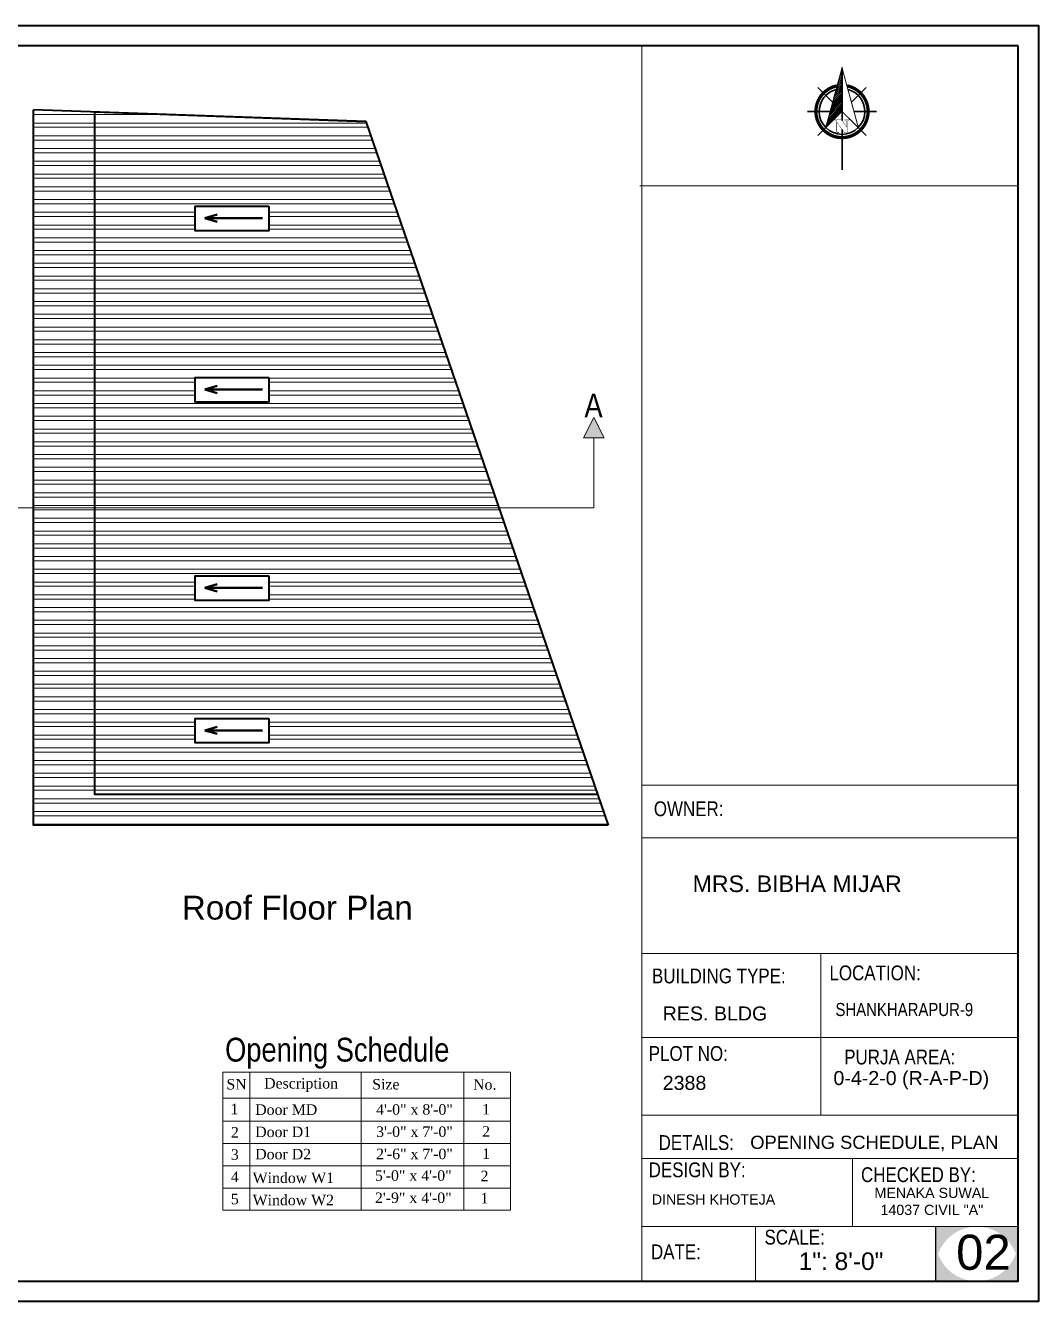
# Model space of a CAD drawing. Header units: inches. Extents: x 352731 to 371558, y -52658 to -39161.
# Drawn here: x 369463 to 370059, y -51537 to -50786 of the extents above; entities that cross this region are included whole.
import ezdxf

# ---------------------------------------------------------------- set-up
doc = ezdxf.new("R2010")
doc.units = ezdxf.units.IN
doc.header["$LTSCALE"] = 2
doc.header["$MEASUREMENT"] = 0
doc.layers.get('0').update_dxf_attribs({"linetype": 'CONTINUOUS'})
for name, color, linetype, lineweight in [('DIM_LINE', 173, 'CONTINUOUS', 20), ('DIMENTION', 140, 'CONTINUOUS', 0), ('door', 20, 'CONTINUOUS', 35), ('Rebars', 1, 'CONTINUOUS', 13), ('Siteplan', 7, 'CONTINUOUS', 30), ('steps', 253, 'CONTINUOUS', 20), ('TEXT', 181, 'CONTINUOUS', 25), ('WALL - A', 1, 'CONTINUOUS', 40)]:
    doc.layers.add(name, color=color, linetype=linetype, lineweight=lineweight)
doc.layers.add('Normal Wall', color=7, linetype='CONTINUOUS', lineweight=35, true_color=0xffaf89)
doc.layers.add('Rear Wall', color=7, linetype='CONTINUOUS', lineweight=20, true_color=0xd4e480)
doc.styles.get("Standard").update_dxf_attribs({"font": 'ARIALN.TTF'})
doc.styles.add('SwissBT', font='swiss.ttf', dxfattribs={"height": 12})
doc.styles.add('TIMES', font='times.ttf')
pattern_1 = [(180, (10525.648, -903.8065), (-4e-16, -7.5), []), (180, (10523.148, -901.3065), (-4e-16, -7.5), [])]

# ---------------------------------------------------------------- blocks, each defined once
blk = doc.blocks.new('*X29')
at = {"color": 0}
for p, q in [((146.95, -410.95), (147.62, -410.29)), ((147.15, -410.22), (147.62, -409.76)), ((147.35, -409.49), (147.62, -409.23)), ((147.55, -408.76), (147.62, -408.7)), ((145.56, -416.06), (147.62, -414)), ((145.76, -415.33), (147.62, -413.47)), ((145.96, -414.6), (147.62, -412.94)), ((146.16, -413.87), (147.62, -412.41)), ((146.36, -413.14), (147.62, -411.88)), ((146.55, -412.41), (147.62, -411.35)), ((146.75, -411.68), (147.62, -410.82)), ((143.96, -421.9), (147.62, -418.24)), ((144.16, -421.17), (147.62, -417.71)), ((144.36, -420.44), (147.62, -417.18)), ((144.56, -419.71), (147.62, -416.65)), ((144.76, -418.98), (147.62, -416.12)), ((144.96, -418.25), (147.62, -415.59)), ((145.16, -417.52), (147.62, -415.06)), ((145.36, -416.79), (147.62, -414.53)), ((142.76, -426.28), (147.62, -421.42)), ((142.96, -425.55), (147.62, -420.89)), ((143.16, -424.82), (147.62, -420.36)), ((143.36, -424.09), (147.62, -419.83)), ((143.56, -423.36), (147.62, -419.3)), ((143.76, -422.63), (147.62, -418.77))]:
    blk.add_line(p, q, dxfattribs=at)
blk = doc.blocks.new('NORTH_15')
for p, q in [((0, 3.66), (0, 10.62)), ((-2.87, 2.87), (-7.37, 7.37)), ((2.87, 2.87), (7.37, 7.37)), ((-13.37, 0), (2.72, 0)), ((5.49, 0), (17.83, 0)), ((-2.87, -2.87), (-7.37, -7.37)), ((0, -3.66), (0, -10.62)), ((2.87, -2.87), (7.37, -7.37))]:
    blk.add_line(p, q)
at = {"const_width": 1}
for points in [[(0, -8, 1), (0, 8, 0.359415), (-7.86, 1.52, 1)], [(-7.86, -1.52, 0.359415), (0, -8, 1)]]:
    blk.add_lwpolyline(points, format="xyb", dxfattribs=at)
for points, const_width in [([(4.96, -5.01), (-13.37, 0), (4.9, 5), (0, 0), (4.96, -5.01)], 0.3), ([(5.93, -1.55), (6, -1.55), (6.07, -1.54), (6.13, -1.53), (6.17, -1.52), (6.22, -1.51), (6.26, -1.49), (6.28, -1.47), (6.3, -1.45), (6.32, -1.42), (6.33, -1.39), (6.35, -1.34), (6.36, -1.29), (6.37, -1.23), (6.38, -1.16), (6.38, -1.08), (6.38, -1), (6.54, -1), (6.54, -2.34), (6.38, -2.34), (6.38, -2.3), (6.38, -2.23), (6.38, -2.16), (6.37, -2.09), (6.36, -2.04), (6.35, -1.99), (6.33, -1.95), (6.32, -1.91), (6.3, -1.88), (6.28, -1.86), (6.26, -1.83), (6.22, -1.81), (6.18, -1.8), (6.13, -1.78), (6.07, -1.77), (6.01, -1.76), (5.95, -1.76), (2.66, -1.76), (2.66, -2.34), (2.5, -2.34), (2.5, -0.16), (4.71, 1.44), (3.14, 1.44), (3.07, 1.44), (3, 1.43), (2.94, 1.42), (2.89, 1.41), (2.85, 1.4), (2.81, 1.38), (2.78, 1.36), (2.76, 1.34), (2.74, 1.31), (2.72, 1.27), (2.7, 1.22), (2.69, 1.17), (2.68, 1.11), (2.67, 1.04), (2.66, 0.97), (2.66, 0.89), (2.66, 0.87), (2.5, 0.87), (2.5, 2.21), (2.66, 2.21), (2.66, 2.17), (2.66, 2.09), (2.67, 2.03), (2.68, 1.97), (2.69, 1.91), (2.7, 1.86), (2.71, 1.82), (2.73, 1.78), (2.75, 1.76), (2.77, 1.74), (2.8, 1.72), (2.85, 1.7), (2.89, 1.68), (2.94, 1.67), (3, 1.66), (3.07, 1.66), (3.14, 1.66), (6.54, 1.66), (6.54, 0.75), (3.33, -1.55), (5.93, -1.55), (5.93, -1.55)], 0.1)]:
    blk.add_lwpolyline(points, dxfattribs=dict(const_width=const_width))
for start, end in [(90, 164.973), (270, 90), (195.027, 270)]:
    blk.add_arc((0, 0), 7, start, end)
at = {"rotation": 90}
blk.add_blockref('*X29', (-421.89, -147.62), dxfattribs=at)
blk = doc.blocks.new('A$C0BDB7EE9')
at = {"layer": 'Siteplan', "xscale": 2.999999999999779, "yscale": 2.999999999999779, "zscale": 2.999999999999779, "rotation": 247.8612575918487}
blk.add_blockref('NORTH_15', (20.2, 49.5), dxfattribs=at)
blk = doc.blocks.new('A$C327B4BBD')
at = {"layer": 'DIMENTION', "ltscale": 0.3, "xscale": 1.171875000000082, "yscale": 1.171875000000082, "zscale": 1.171875000000082, "rotation": 112.1387424081494}
blk.add_blockref('A$C0BDB7EE9', (16.1, 0), dxfattribs=at)

msp = doc.modelspace()

# ---------------------------------------------------------------- hatches: boundary and pattern name
at = {"linetype": 'ByBlock', "lineweight": 5}
msp.add_hatch(color=7, dxfattribs=at).paths.add_polyline_path([(369797.58, -51017.04), (369803.58, -51029.04), (369791.58, -51029.04)])
msp.add_hatch(color=0).paths.add_polyline_path([(370047.31, -51492.95), (370023, -51492.95, -0.414214), (370047.31, -51517.27)])
at = {"layer": 'DIM_LINE'}
h = msp.add_hatch(dxfattribs=at)
h.set_pattern_fill('ANSI32', color=256, scale=20, angle=135)
h.set_pattern_definition(pattern_1)
h.paths.add_polyline_path([(369503.96, -50837.27), (369467.96, -50835.97), (369467.96, -51070.21), (369503.96, -51070.21)])
h = msp.add_hatch(dxfattribs=at)
h.set_pattern_fill('ANSI32', color=256, scale=20, angle=135)
h.set_pattern_definition(pattern_1)
h.paths.add_polyline_path([(369663.46, -50843.01), (369503.96, -50837.27), (369503.96, -51070.21), (369741.71, -51070.21)])
h.paths.add_polyline_path([(369606.41, -50993.5), (369606.41, -51007.95), (369563.08, -51007.95), (369563.08, -50993.5)], flags=16)
h.paths.add_polyline_path([(369606.41, -50907.2), (369563.08, -50907.2), (369563.08, -50892.75), (369606.41, -50892.75)], flags=16)
h = msp.add_hatch(dxfattribs=at)
h.set_pattern_fill('ANSI32', color=256, scale=20, angle=135)
h.set_pattern_definition(pattern_1)
h.paths.add_polyline_path([(369805.97, -51256.78), (369799.77, -51238.78), (369503.96, -51238.78), (369503.96, -51070.21), (369467.96, -51070.21), (369467.96, -51256.78)])
h = msp.add_hatch(dxfattribs=at)
h.set_pattern_fill('ANSI32', color=256, scale=20, angle=135)
h.set_pattern_definition(pattern_1)
h.paths.add_polyline_path([(369799.77, -51238.78), (369741.71, -51070.21), (369503.96, -51070.21), (369503.96, -51238.78)])
h.paths.add_polyline_path([(369606.41, -51194.02), (369606.41, -51208.47), (369563.08, -51208.47), (369563.08, -51194.02)], flags=16)
h.paths.add_polyline_path([(369606.41, -51124.57), (369563.08, -51124.57), (369563.08, -51110.12), (369606.41, -51110.12)], flags=16)
at = {"layer": 'TEXT'}
for points in [[(370023, -51492.95), (369998.69, -51492.95), (369998.69, -51517.27, -0.414214)], [(370023, -51492.95), (369998.69, -51492.95), (369998.69, -51517.27, -0.414214)], [(370047.31, -51492.95), (370023, -51492.95, -0.414214), (370047.31, -51517.27)], [(369998.69, -51500.77), (369998.69, -51525.08), (370023, -51525.08, -0.414214)], [(369998.69, -51500.77), (369998.69, -51525.08), (370023, -51525.08, -0.414214)], [(370047.31, -51500.77, -0.414214), (370023, -51525.08), (370047.31, -51525.08)], [(370047.31, -51500.77, -0.414214), (370023, -51525.08), (370047.31, -51525.08)]]:
    msp.add_hatch(color=0, dxfattribs=at).paths.add_polyline_path(points)

# ---------------------------------------------------------------- linework, layer by layer
at = {"color": 7, "linetype": 'ByBlock', "lineweight": 5}
for p, q in [((369797.58, -51017.04), (369791.58, -51029.04)), ((369803.58, -51029.04), (369797.58, -51017.04)), ((369803.58, -51029.04), (369791.58, -51029.04)), ((369797.58, -51070.21), (369797.58, -51029.04)), ((369797.58, -51070.21), (369426.84, -51070.21))]:
    msp.add_line(p, q, dxfattribs=at)
at = {"color": 0}
msp.add_line((369998.69, -51492.95), (369998.69, -51525.08), dxfattribs=at)
msp.add_line((369998.69, -51492.95), (369998.69, -51525.08), dxfattribs=at)
at = {"layer": 'DIM_LINE'}
for points in [[(369563.08, -50892.75), (369563.08, -50907.2), (369606.41, -50907.2), (369606.41, -50892.75)], [(369563.08, -50993.5), (369563.08, -51007.95), (369606.41, -51007.95), (369606.41, -50993.5)], [(369563.08, -51110.12), (369563.08, -51124.57), (369606.41, -51124.57), (369606.41, -51110.12)], [(369563.08, -51194.02), (369563.08, -51208.47), (369606.41, -51208.47), (369606.41, -51194.02)]]:
    msp.add_lwpolyline(points, close=True, dxfattribs=at)
at = {"layer": 'door', "ltscale": 0.5}
msp.add_line((369663.46, -50843.01), (369467.96, -50835.97), dxfattribs=at)
for points in [[(369805.97, -51256.78), (369467.96, -51256.78), (369467.96, -50835.97)], [(369799.77, -51238.78), (369503.96, -51238.78), (369503.96, -50837.27), (369663.46, -50843.01), (369805.97, -51256.78)]]:
    msp.add_lwpolyline(points, dxfattribs=at)
for points in [[(369606.41, -50892.75), (369606.41, -50907.2), (369563.08, -50907.2), (369563.08, -50892.75)], [(369606.41, -50993.5), (369606.41, -51007.95), (369563.08, -51007.95), (369563.08, -50993.5)], [(369606.41, -51110.12), (369606.41, -51124.57), (369563.08, -51124.57), (369563.08, -51110.12)], [(369606.41, -51194.02), (369606.41, -51208.47), (369563.08, -51208.47), (369563.08, -51194.02)]]:
    msp.add_lwpolyline(points, close=True, dxfattribs=at)
at = {"layer": 'Normal Wall'}
for points in [[(369001.21, -50786.46), (370059.22, -50786.46), (370059.22, -51536.99), (369001.21, -51536.99)], [(369001.21, -50786.46), (370059.22, -50786.46), (370059.22, -51536.99), (369001.21, -51536.99)], [(370047.31, -50798.37), (369025.03, -50798.37), (369025.03, -51525.08), (370047.31, -51525.08)], [(370047.31, -50798.37), (369025.03, -50798.37), (369025.03, -51525.08), (370047.31, -51525.08)]]:
    msp.add_lwpolyline(points, close=True, dxfattribs=at)
at = {"layer": 'Rear Wall'}
for p, q in [((369825.89, -51242.64), (369825.89, -50798.37)), ((369824.71, -50880.67), (370047.31, -50880.67)), ((369825.89, -51233.38), (370047.31, -51233.38)), ((369825.89, -51233.38), (370047.31, -51233.38)), ((369825.89, -51233.38), (370047.31, -51233.38)), ((369825.89, -51233.38), (370047.31, -51233.38)), ((369825.89, -51264.18), (370047.31, -51264.18)), ((369825.89, -51264.18), (370047.31, -51264.18)), ((369825.89, -51332.24), (370047.31, -51332.24)), ((369825.89, -51332.24), (370047.31, -51332.24)), ((369931.16, -51332.24), (369931.16, -51418.14)), ((369931.16, -51332.24), (369931.16, -51427.4)), ((369825.89, -51381.73), (370047.31, -51381.73)), ((369825.89, -51381.73), (370047.31, -51381.73)), ((369825.89, -51427.4), (370047.31, -51427.4)), ((369825.89, -51452.84), (370047.31, -51452.84)), ((369825.89, -51452.84), (370047.31, -51452.84)), ((369949.74, -51492.95), (369949.74, -51452.84)), ((369949.74, -51492.95), (369949.74, -51452.84)), ((369825.89, -51492.95), (370047.31, -51492.95)), ((369825.89, -51492.95), (370047.31, -51492.95)), ((369892.63, -51492.95), (369892.63, -51525.08)), ((369892.63, -51492.95), (369892.63, -51525.08))]:
    msp.add_line(p, q, dxfattribs=at)
msp.add_lwpolyline([(369825.89, -51233.38), (370047.31, -51233.38), (370047.31, -51525.08), (369825.89, -51525.08)], close=True, dxfattribs=at)
msp.add_lwpolyline([(369825.89, -51233.38), (370047.31, -51233.38), (370047.31, -51525.08), (369825.89, -51525.08)], close=True, dxfattribs=at)
at = {"layer": 'steps', "color": 7, "lineweight": 5, "ltscale": 0.3}
for p, q in [((369579.29, -51402.06), (369748.51, -51402.06)), ((369579.29, -51483.34), (369579.29, -51402.06)), ((369595.24, -51402.06), (369595.24, -51483.34)), ((369660.65, -51402.06), (369660.65, -51483.34)), ((369721.2, -51402.06), (369721.2, -51483.34)), ((369748.51, -51402.06), (369748.51, -51483.34)), ((369579.29, -51417.43), (369748.51, -51417.43)), ((369579.29, -51417.43), (369748.51, -51417.43)), ((369579.29, -51431.01), (369748.51, -51431.01)), ((369579.29, -51444.09), (369748.51, -51444.09)), ((369579.29, -51457.17), (369748.51, -51457.17)), ((369579.29, -51470.25), (369748.51, -51470.25)), ((369579.29, -51483.34), (369748.51, -51483.34))]:
    msp.add_line(p, q, dxfattribs=at)
at = {"layer": 'WALL - A'}
for p, q in [((369568.67, -50899.78), (369575.97, -50897.65)), ((369602.65, -50899.78), (369568.67, -50899.78)), ((369568.67, -50899.78), (369575.97, -50901.9)), ((369568.67, -51000.53), (369575.97, -50998.41)), ((369602.65, -51000.53), (369568.67, -51000.53)), ((369568.67, -51000.53), (369575.97, -51002.66)), ((369568.67, -51117.15), (369575.97, -51115.03)), ((369602.65, -51117.15), (369568.67, -51117.15)), ((369568.67, -51117.15), (369575.97, -51119.28)), ((369568.67, -51201.05), (369575.97, -51198.93)), ((369602.65, -51201.05), (369568.67, -51201.05)), ((369568.67, -51201.05), (369575.97, -51203.18))]:
    msp.add_line(p, q, dxfattribs=at)

# ---------------------------------------------------------------- block references
at = {"layer": 'Rebars', "xscale": 0.5459999999999999, "yscale": 0.5459999999999999, "zscale": 0.5459999999999999, "rotation": 270}
msp.add_blockref('A$C327B4BBD', (369943.58, -50862.45), dxfattribs=at)

# ---------------------------------------------------------------- texts
at = {"color": 0}
for s, p in [('OWNER:', (369832.89, -51251.52)), ('LOCATION:', (369936.23, -51348.07))]:
    msp.add_text(s, height=8.704, dxfattribs=at).set_placement(p)
at = {"color": 7, "linetype": 'ByBlock', "lineweight": 5}
msp.add_text('Opening Schedule', height=14, dxfattribs=at).set_placement((369580.65, -51395.87))
at = {"color": 7, "linetype": 'ByBlock', "lineweight": 5, "char_height": 14}
for s, insert, width, attachment_point in [('A', (369802.76, -51002.94), 26.5803, 3), ('{\\fArial CE|b0|i0|c0|p34;Roof\\fArial CE|b0|i0|c238|p34; Floor Plan}', (369623.1, -51305.45), 235.547, 5)]:
    msp.add_mtext(s, dxfattribs=dict(at, insert=insert, width=width, attachment_point=attachment_point))
at = {"layer": 'steps', "color": 7, "lineweight": 5, "ltscale": 0.3, "style": 'TIMES'}
for s, height, p in [('SN', 6.169, (369581.42, -51412.29)), ('Description', 6.169, (369603.62, -51411.73)), ('Size', 6.169, (369667.2, -51412.29)), ('No.', 6.169, (369726.55, -51412.42)), ('1', 6.17, (369583.73, -51426.84)), ('Door MD', 6.169, (369598.36, -51427.22)), ('4\'-0" x 8\'-0"', 6.169, (369669.5, -51427.13)), ('1', 6.17, (369731.87, -51426.97)), ('2', 6.17, (369584.04, -51440.55)), ('Door D1', 6.169, (369598.36, -51440.3)), ('3\'-0" x 7\'-0"', 6.169, (369669.5, -51440.21)), ('2', 6.17, (369731.87, -51440.05)), ('3', 6.17, (369584.04, -51453.64)), ('Door D2', 6.169, (369598.36, -51453.38)), ('2\'-6" x 7\'-0"', 6.169, (369669.5, -51453.29)), ('1', 6.17, (369731.87, -51453.13)), ('4', 6.17, (369584.04, -51466.72)), ('Window W1', 6.169, (369596.86, -51467.31)), ('5\'-0" x 4\'-0"', 6.169, (369668.81, -51466)), ('2', 6.17, (369730.93, -51466.22)), ('5', 6.17, (369584.04, -51479.8)), ('Window W2', 6.169, (369596.86, -51480.39)), ('2\'-9" x 4\'-0"', 6.169, (369668.81, -51479.08)), ('1', 6.17, (369730.93, -51479.3))]:
    msp.add_text(s, height=height, dxfattribs=at).set_placement(p)
at = {"layer": 'TEXT', "color": 0}
for s, height, p in [('OWNER:', 8.704, (369832.89, -51251.52)), ('LOCATION:', 8.704, (369936.23, -51348.07)), ('CHECKED BY:', 8.7044, (369954.79, -51466.76)), ('CHECKED BY:', 8.7044, (369954.79, -51466.76)), ('SCALE:', 8.704, (369898.02, -51503.49)), ('SCALE:', 8.704, (369898.02, -51503.49))]:
    msp.add_text(s, height=height, dxfattribs=at).set_placement(p)
at = {"layer": 'TEXT', "color": 0, "linetype": 'ByBlock', "style": 'SwissBT'}
for s, insert, char_height, width, attachment_point in [('MRS. BIBHA MIJAR', (369917.23, -51286.42), 9.72, 217.5111, 2), ('OPENING SCHEDULE, PLAN', (369889.61, -51439.49), 7.7396, 268.5322, 1), ('MENAKA SUWAL\\P14037 CIVIL "A"', (369996.48, -51470.1), 6, 88.5492, 2), ('DINESH KHOTEJA', (369831.68, -51473.97), 6, 201.5276, 1)]:
    msp.add_mtext(s, dxfattribs=dict(at, insert=insert, char_height=char_height, width=width, attachment_point=attachment_point))
at = {"layer": 'TEXT', "color": 0, "attachment_point": 1}
for s, insert, char_height, width in [('BUILDING TYPE:', (369831.81, -51341.15), 8.7044, 148.5551), ('BUILDING TYPE:', (369831.81, -51341.15), 8.7044, 148.5551), ('PLOT NO: ', (369829.91, -51386.76), 8.704, 138.0271), ('PLOT NO: ', (369829.91, -51386.76), 8.704, 138.0271), ('PURJA AREA:', (369944.92, -51388.86), 8.7044, 197.5821), ('PURJA AREA:', (369944.92, -51388.86), 8.7044, 197.5821), ('DETAILS: ', (369835.72, -51439.15), 8.704, 138.0271), ('DESIGN BY:', (369829.87, -51455.2), 8.704, 138.0271), ('DESIGN BY:', (369829.87, -51455.2), 8.704, 138.0271), ('DATE:', (369831.22, -51503.43), 8.704, 34.8177)]:
    msp.add_mtext(s, dxfattribs=dict(at, insert=insert, char_height=char_height, width=width))
at = {"layer": 'TEXT', "color": 0, "style": 'SwissBT'}
for s, insert, char_height, width, attachment_point in [('RES. BLDG', (369838.12, -51363.45), 8.256, 163.2142, 1), ('RES. BLDG', (369838.12, -51363.45), 8.256, 163.2142, 1), ('0-4-2-0 (R-A-P-D)', (369984.38, -51401.43), 8.2555, 163.2142, 2), ('2388', (369838.12, -51404.27), 8.256, 163.2142, 1), ('02', (370010.79, -51497.72), 20.639, 20.1585, 1)]:
    msp.add_mtext(s, dxfattribs=dict(at, insert=insert, char_height=char_height, width=width, attachment_point=attachment_point))
at = {"layer": 'TEXT', "color": 0, "linetype": 'ByBlock', "insert": (369939.76, -51361.41), "char_height": 7.6711, "attachment_point": 1}
msp.add_mtext_dynamic_manual_height_columns('SHANKHARAPUR-9', width=381.0351, gutter_width=1.53, heights=[0], dxfattribs=at)
at = {"layer": 'TEXT', "color": 0, "ltscale": 0.5, "insert": (369918.1, -51508.14), "char_height": 10.319, "width": 127.5344, "attachment_point": 1, "style": 'SwissBT'}
msp.add_mtext('1": 8\'-0"', dxfattribs=at)
msp.add_mtext('1": 8\'-0"', dxfattribs=at)

doc.saveas('drawing.dxf')
